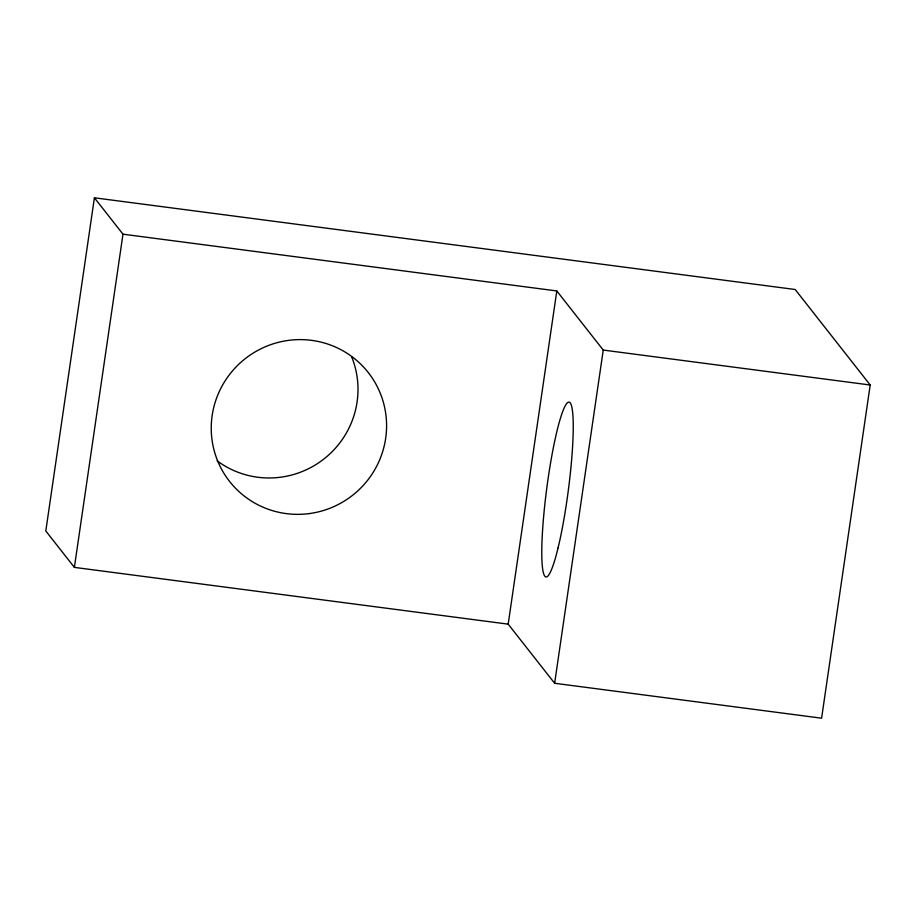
<?xml version="1.0" encoding="UTF-8"?>
<svg xmlns="http://www.w3.org/2000/svg" width="916" height="916" viewBox="0 0 916 916"><rect width="100%" height="100%" fill="white"/><g stroke="black" fill="none" stroke-linecap="round" stroke-linejoin="round"><path stroke-width="1.37" d="M94.405 197.799L45.8 530.994L74.379 567.382L508.185 624.151L554.627 683.267L821.595 718.201L870.2 385.006L795.18 289.502L94.405 197.799L122.984 234.187L556.802 290.945L603.243 350.072L870.2 385.006M74.379 567.382L122.984 234.187M508.185 624.151L556.802 290.945M554.627 683.267L603.243 350.072M351.778 357.114A88.165 86.883 -38.2 0 1 323.302 459.454A88.165 86.883 -38.2 0 1 217.126 460.805M558.073 547.894A88.165 10.82 -82.5 0 0 570.794 403.864A88.165 10.82 -82.5 0 0 543.646 516.384A88.165 10.82 -82.5 0 0 558.073 547.894M309.15 513.601A88.165 86.883 -38.2 0 0 369.194 373.751A88.165 86.883 -38.2 0 0 218.374 393.594A88.165 86.883 -38.2 0 0 309.15 513.601"/></g></svg>
